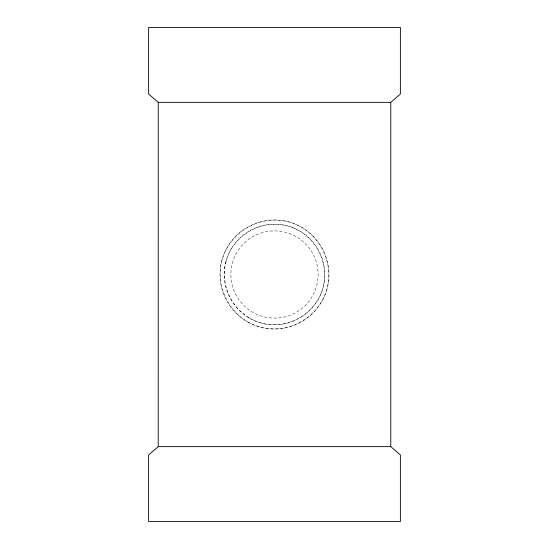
<?xml version="1.0" encoding="UTF-8"?>
<svg xmlns="http://www.w3.org/2000/svg" width="549" height="549" viewBox="0 0 549 549"><rect width="100%" height="100%" fill="white"/><g stroke="black" fill="none" stroke-linecap="round" stroke-linejoin="round"><path stroke-width="0.41" stroke-dasharray="2.75 2.06" d="M221.947 260.384C214.247 288.5 232.193 319.779 260.418 327.19C288.534 334.938 319.717 316.814 327.053 288.616C334.753 260.501 316.807 229.221 288.582 221.81C260.466 214.062 229.283 232.186 221.947 260.384M226.003 261.468C218.9 287.415 235.452 316.299 261.502 323.135C287.456 330.285 316.231 313.554 322.997 287.532C330.1 261.585 313.548 232.701 287.498 225.865C261.544 218.715 232.769 235.446 226.003 261.468M249.363 318.043A50.282 50.282 0 0 0 324.782 274.5A50.282 50.282 0 0 0 249.363 230.957A50.282 50.282 0 0 0 249.363 318.043M243.626 305.326A43.632 43.632 0 0 0 316.636 285.823A43.632 43.632 0 0 0 263.239 232.351A43.632 43.632 0 0 0 243.626 305.326M247.263 321.68A54.475 54.475 0 0 0 328.975 274.5A54.475 54.475 0 0 0 247.263 227.32A54.475 54.475 0 0 0 247.263 321.68"/><path stroke-width="0.82" d="M158.215 446.646L390.785 446.646L400.386 454.97L400.386 521.55L148.614 521.55L148.614 454.97L158.215 446.646L158.236 102.354L148.614 94.03L148.614 27.45L400.386 27.45L400.386 94.03L390.764 102.354L158.236 102.354M390.764 102.354L390.785 446.646"/></g></svg>
